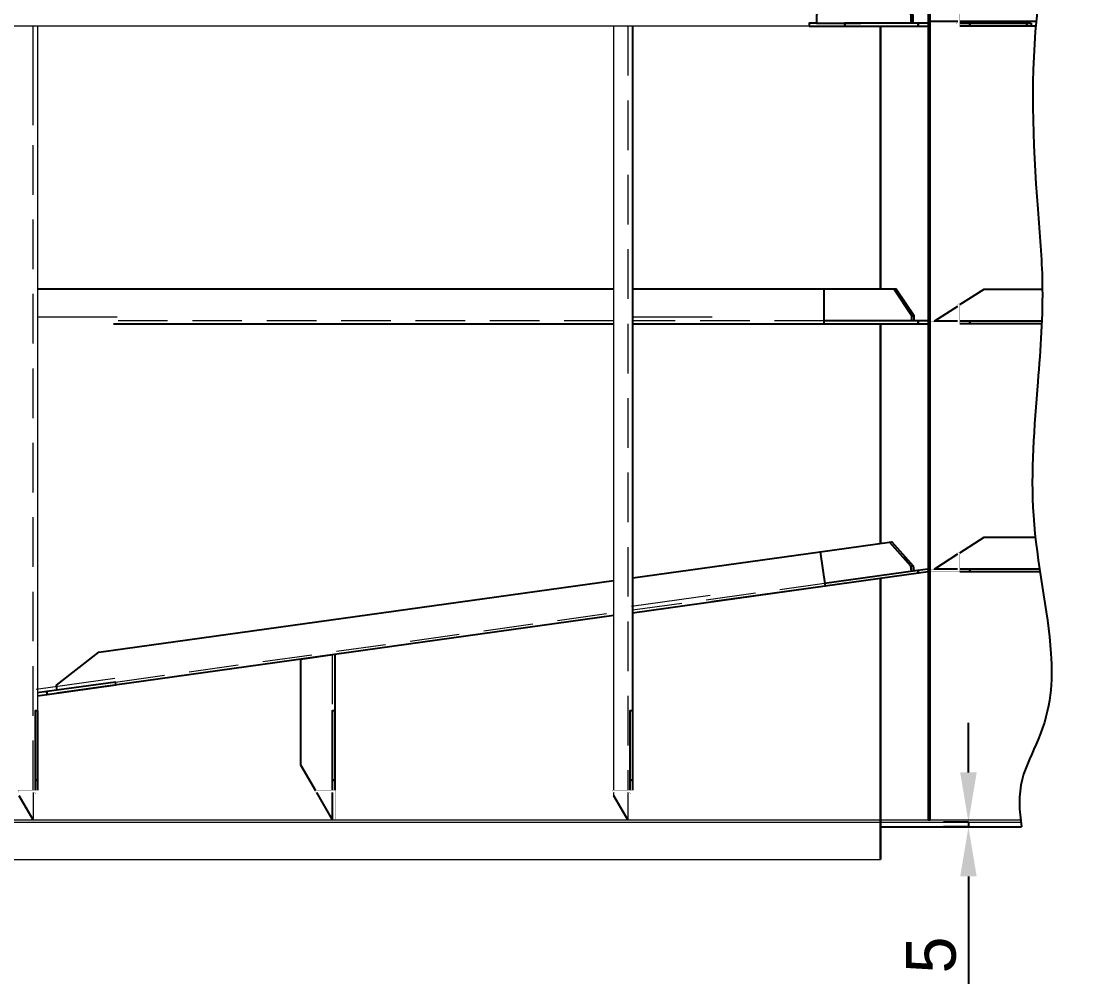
# Model space of a CAD drawing. Header units: millimetres. Extents: x 149544 to 197467, y -3118 to 25363.
# Drawn here: x 160401 to 161461, y 15981 to 16951 of the extents above; entities that cross this region are included whole.
import ezdxf

# ---------------------------------------------------------------- set-up
doc = ezdxf.new("R2010")
doc.units = ezdxf.units.MM
doc.header["$MEASUREMENT"] = 0
for name, pattern in [('K5LT32769', [0]), ('K5LT32791', [0]), ('K5LT32795', [75, 50, -25])]:
    doc.linetypes.add(name, pattern=pattern)
doc.dimstyles.new('PB20', dxfattribs={"dimscale": 20, "dimtxt": 2.5, "dimasz": 2.5, "dimexe": 1.25, "dimexo": 0, "dimtad": 1, "dimdec": 0, "dimtxsty": 'Standard', "dimcen": 2.5, "dimclrd": 7, "dimclre": 7, "dimclrt": 4, "dimadec": 0, "dimazin": 0, "dimtfac": 1, "dimtdec": 0, "dimtmove": 0, "dimatfit": 3, "dimfxl": 1.25, "dimarcsym": 0})

# ---------------------------------------------------------------- blocks, each defined once
blk = doc.blocks.new('*D2390')
at = {"color": 7, "lineweight": -2}
for p, q in [((161356.1, 16193.7), (161356.1, 16243.7)), ((161356.1, 16143.7), (161331.1, 16143.7)), ((161356.1, 16143.7), (161356.1, 16138.9)), ((161356.1, 16138.9), (161331.1, 16138.9)), ((161356.1, 16088.9), (161356.1, 15980.6))]:
    blk.add_line(p, q, dxfattribs=at)
at = {"color": 7}
for points in [[(161347.8, 16193.7), (161364.4, 16193.7), (161356.1, 16143.7)], [(161347.8, 16088.9), (161364.4, 16088.9), (161356.1, 16138.9)]]:
    blk.add_solid(points, dxfattribs=at)
at = {"layer": 'Defpoints', "color": 0}
for p in [(161356.1, 16143.7), (161356.1, 16138.9), (161356.1, 16138.9)]:
    blk.add_point(p, dxfattribs=at)
at = {"color": 4, "insert": (161318.6, 16009.8), "char_height": 50, "attachment_point": 5, "rotation": 90}
blk.add_mtext('5', dxfattribs=at)

msp = doc.modelspace()

# ---------------------------------------------------------------- linework, layer by layer
at = {"color": 0}
for p, q in [((161232.2, 16945.9), (161231.2, 16948.9)), ((161347.5, 16950.9), (161424.4, 16950.9)), ((161419.3, 16948.9), (161419.3, 16945.9)), ((161419.3, 16948.9), (161419.3, 16945.9)), ((161017.5, 16255.9), (161017.5, 16945.9)), ((161267.5, 16945.9), (161267.5, 16680.9)), ((161267.5, 16680.9), (161267.5, 16945.9)), ((161305.5, 16945.9), (161315.5, 16945.9)), ((161419.3, 16945.9), (161414.9, 16945.9)), ((161424, 16945.9), (161419.3, 16945.9)), ((160998.5, 16680.9), (160417.8, 16680.9)), ((161281.1, 16680.9), (161291.8, 16664.7)), ((160493.8, 16645.9), (160998.5, 16645.9)), ((160493.8, 16645.9), (160998.5, 16645.9)), ((161017.5, 16645.9), (161210.5, 16645.9)), ((161267.5, 16645.9), (161267.5, 16424.1)), ((161267.5, 16424.1), (161267.5, 16645.9)), ((161305.5, 16645.9), (161315.5, 16645.9)), ((161322.2, 16648.9), (161345, 16648.9)), ((161298.7, 16396.6), (161298, 16401.6)), ((161322.2, 16398.9), (161345, 16398.9)), ((161267.5, 16388.8), (161267.5, 16105.9)), ((161267.5, 16105.9), (161267.5, 16388.8)), ((161211.6, 16381.5), (161097.4, 16365.6)), ((160998.4, 16351.8), (160437.5, 16273.7)), ((160717.5, 16255.9), (160717.5, 16312.7)), ((160417.8, 16175.9), (160417.8, 16185.9)), ((160717.5, 16175.9), (160717.5, 16185.9)), ((161017.5, 16175.9), (161017.5, 16185.9)), ((160714.5, 16175.9), (160714.5, 16175.9)), ((160714.5, 16173.4), (160714.5, 16145.9)), ((160412.8, 16145.9), (160398.8, 16170.2)), ((161012.5, 16145.9), (160998.5, 16170.2))]:
    msp.add_line(p, q, dxfattribs=at)
at = {"color": 0, "linetype": 'K5LT32769', "lineweight": 18}
for p, q in [((161195.5, 16945.9), (155779.8, 16945.9)), ((160421.5, 16945.9), (160402.5, 16945.9)), ((160412.8, 16845.9), (160412.8, 16945.9)), ((160421.5, 16945.9), (160416.5, 16945.9)), ((160417.8, 16211.9), (160417.8, 16945.9)), ((160998.5, 16175.9), (160998.5, 16945.9)), ((160998.5, 16170.2), (160998.5, 16173.7)), ((155189.7, 16105.9), (161267.5, 16105.9))]:
    msp.add_line(p, q, dxfattribs=at)
at = {"color": 0, "linetype": 'K5LT32795', "lineweight": 18}
for p, q in [((160412.8, 16175.9), (160412.8, 16845.9)), ((160998.5, 16648.9), (160493.8, 16648.9)), ((160495.9, 16284.8), (160998.4, 16354.8))]:
    msp.add_line(p, q, dxfattribs=at)
at = {"color": 0, "linetype": 'K5LT32791', "lineweight": 18}
for p, q in [((160417.8, 16653), (160497.8, 16653)), ((161017.5, 16653), (161097.5, 16653)), ((161016.4, 16361.4), (161095.6, 16372.4)), ((160416.1, 16277.8), (160495.3, 16288.8)), ((155189.7, 16145.9), (161408.7, 16145.9)), ((155189.7, 16143.7), (161409, 16143.7))]:
    msp.add_line(p, q, dxfattribs=at)
at = {"color": 3}
msp.add_lwpolyline([(161317.5, 18645.9), (161315.5, 18645.9), (161315.5, 16145.9), (161317.5, 16145.9), (161317.5, 18645.9)], dxfattribs=at)
at = {"color": 0}
for points in [[(161298.3, 16948.9), (161298.3, 16956.9), (161289.6, 16968.9), (161211.4, 16968.9), (161202.8, 16956.9), (161202.8, 16948.9), (161247.5, 16948.9)], [(161317.5, 16947.9), (161317.5, 16960.9), (161345.5, 16960.9)], [(161202.8, 16948.9), (161195.5, 16948.9), (161195.5, 16945.9)], [(161195.5, 16945.9), (161305.5, 16945.9), (161305.5, 16948.9), (161231.2, 16948.9)], [(161300.4, 16948.9), (161300.4, 16956.9), (161298.3, 16956.9)], [(161315.5, 16948.9), (161305.5, 16948.9), (161305.5, 16945.9)], [(161317.5, 16947.9), (161317.5, 16950.9), (161345.5, 16950.9)], [(161347.5, 16948.9), (161357.5, 16948.9), (161357.5, 16945.9), (161347.5, 16945.9)], [(161357.5, 16945.9), (161357.5, 16948.9), (161414.9, 16948.9), (161414.9, 16945.9), (161357.5, 16945.9)], [(161414.9, 16945.9), (161414.9, 16948.9), (161419.3, 16948.9)], [(161424, 16945.9), (161419.3, 16945.9)], [(161017.5, 16645.9), (161210.5, 16645.9), (161210.5, 16680.9), (161017.5, 16680.9)], [(161298.9, 16648.9), (161298.9, 16653.9), (161281.1, 16680.9), (161210.5, 16680.9)], [(161298.9, 16653.9), (161301.2, 16653.9), (161283.3, 16680.9), (161281.1, 16680.9)], [(161347.5, 16665.2), (161372.1, 16680.9), (161430.6, 16680.9)], [(161322.2, 16647.9), (161322.2, 16648.9), (161345.3, 16663.7)], [(161301.2, 16648.9), (161301.2, 16653.9), (161298.9, 16653.9)], [(161210.5, 16645.9), (161305.5, 16645.9), (161305.5, 16648.9), (161210.5, 16648.9)], [(161315.5, 16648.9), (161305.5, 16648.9), (161305.5, 16645.9)], [(161347.5, 16648.9), (161357.5, 16648.9), (161357.5, 16645.9), (161347.5, 16645.9)], [(161357.5, 16645.9), (161357.5, 16648.9), (161430, 16648.9)], [(161429.9, 16645.9), (161357.5, 16645.9)], [(161347.5, 16415.2), (161372.1, 16430.9), (161423.5, 16430.9)], [(161206.7, 16416.1), (161276.6, 16425.9), (161298, 16401.6), (161298.7, 16396.6)], [(161276.6, 16425.9), (161278.8, 16426.2), (161300.2, 16401.9), (161298, 16401.6), (161290.7, 16409.9)], [(161017.5, 16389.8), (161206.7, 16416.1), (161211.6, 16381.5), (161017.4, 16354.4)], [(161322.2, 16397.9), (161322.2, 16398.9), (161345.5, 16413.9)], [(161211.1, 16384.4), (161305.2, 16397.5), (161305.6, 16394.6), (161211.5, 16381.5)], [(161298, 16401.6), (161300.2, 16401.9), (161300.9, 16396.9)], [(161305.6, 16394.6), (161305.2, 16397.5), (161315.1, 16398.9), (161315.5, 16395.9), (161305.6, 16394.6)], [(161347.5, 16398.9), (161357.5, 16398.9), (161357.5, 16395.9), (161347.5, 16395.9)], [(161357.5, 16395.9), (161357.5, 16398.9), (161427.8, 16398.9)], [(161428.2, 16395.9), (161357.5, 16395.9)], [(160437.1, 16276.7), (160436.4, 16281.6), (160479, 16314.8), (160998.5, 16387.1)], [(160998.4, 16351.8), (160437.5, 16273.7), (160437.5, 16273.7)], [(160717.5, 16312.7), (160682.5, 16307.7), (160682.5, 16201.4), (160697.5, 16175.4)], [(160427, 16272.2), (160496.3, 16281.9), (160495.9, 16284.8), (160426.6, 16275.2), (160427, 16272.2)], [(160417.1, 16270.8), (160427, 16272.2), (160426.6, 16275.2), (160417.1, 16273.9)], [(160417.8, 16255.9), (160414.8, 16255.9), (160414.8, 16185.9), (160417.8, 16185.9), (160417.8, 16255.9)], [(160717.5, 16255.9), (160714.5, 16255.9), (160714.5, 16185.9), (160717.5, 16185.9), (160717.5, 16255.9)], [(161017.5, 16255.9), (161014.5, 16255.9), (161014.5, 16185.9), (161017.5, 16185.9), (161017.5, 16255.9)], [(160417.8, 16185.9), (160414.8, 16185.9), (160414.8, 16175.9)], [(160717.5, 16185.9), (160714.5, 16185.9), (160714.5, 16175.9)], [(161017.5, 16185.9), (161014.5, 16185.9), (161014.5, 16175.9)], [(160698.5, 16173.7), (160714.5, 16145.9)], [(161267.5, 16142.9), (161267.5, 16138.9), (161409.7, 16138.9)]]:
    msp.add_lwpolyline(points, dxfattribs=at)
at = {"color": 0, "linetype": 'K5LT32791', "const_width": 0.18}
for points in [[(161317.5, 16945.9), (161317.5, 16946.9), (161317.9, 16947.6), (161318.6, 16947.9), (161343.1, 16947.9), (161344.2, 16948.2), (161345, 16948.9), (161345.3, 16949.9), (161345.3, 16964.9), (161345.6, 16965.6), (161346.4, 16965.9), (161347.5, 16965.9), (161347.5, 16945.9), (161317.5, 16945.9)], [(161317.5, 16645.9), (161317.5, 16646.9), (161317.9, 16647.6), (161318.6, 16647.9), (161343.1, 16647.9), (161344.2, 16648.2), (161345, 16648.9), (161345.3, 16649.9), (161345.3, 16664.9), (161345.6, 16665.6), (161346.4, 16665.9), (161347.5, 16665.9), (161347.5, 16645.9), (161317.5, 16645.9)], [(161317.5, 16395.9), (161317.5, 16396.9), (161317.9, 16397.6), (161318.6, 16397.9), (161343.1, 16397.9), (161344.2, 16398.2), (161345, 16398.9), (161345.3, 16399.9), (161345.3, 16414.9), (161345.6, 16415.6), (161346.4, 16415.9), (161347.5, 16415.9), (161347.5, 16395.9), (161317.5, 16395.9)], [(160417.8, 16145.9), (160416.8, 16145.9), (160416.1, 16146.3), (160415.8, 16147), (160415.8, 16171.5), (160415.6, 16172.6), (160414.8, 16173.4), (160413.8, 16173.7), (160398.8, 16173.7), (160398.1, 16174), (160397.8, 16174.8), (160397.8, 16175.9), (160417.8, 16175.9), (160417.8, 16145.9)], [(160717.5, 16145.9), (160716.5, 16145.9), (160715.8, 16146.3), (160715.5, 16147), (160715.5, 16171.5), (160715.3, 16172.6), (160714.5, 16173.4), (160713.5, 16173.7), (160698.5, 16173.7), (160697.8, 16174), (160697.5, 16174.8), (160697.5, 16175.9), (160717.5, 16175.9), (160717.5, 16145.9)], [(161017.5, 16145.9), (161016.5, 16145.9), (161015.8, 16146.3), (161015.5, 16147), (161015.5, 16171.5), (161015.3, 16172.6), (161014.5, 16173.4), (161013.5, 16173.7), (160998.5, 16173.7), (160997.8, 16174), (160997.5, 16174.8), (160997.5, 16175.9), (161017.5, 16175.9), (161017.5, 16145.9)]]:
    msp.add_lwpolyline(points, dxfattribs=at)
at = {"color": 0, "linetype": 'K5LT32795', "lineweight": 18}
for points in [[(161017.5, 16945.9), (161012.5, 16945.9), (161012.5, 16175.9)], [(161210.5, 16645.9), (161210.5, 16648.9), (161017.5, 16648.9)], [(161017.4, 16357.5), (161211.1, 16384.4), (161211.6, 16381.5)], [(160717.5, 16255.9), (160717.5, 16312.7), (160714.5, 16312.7), (160714.5, 16255.9)], [(160412.8, 16173.7), (160412.8, 16145.9)], [(161012.5, 16173.7), (161012.5, 16145.9)]]:
    msp.add_lwpolyline(points, dxfattribs=at)
at = {"color": 0}
msp.add_open_spline([(161391.3, 18652.9), (161398.7, 18625.8), (161416.5, 18551.9), (161407.8, 18448.6), (161393.3, 18350.9), (161396.7, 18259.4), (161394.1, 18145.5), (161457.8, 18025.1), (161437.4, 17912.3), (161438.7, 17765.5), (161466, 17625.3), (161377.2, 17476.5), (161414, 17359.9), (161442.5, 17216.2), (161447.6, 17089.5), (161416.7, 16929.3), (161421.9, 16804.6), (161433, 16678.7), (161425.3, 16576.2), (161414.4, 16445.5), (161443.7, 16328.1), (161438.8, 16247), (161405.7, 16185.7), (161407.1, 16155), (161409.7, 16138.9)], degree=3, knots=[31.903327, 31.903327, 31.903327, 31.903327, 115.952577, 259.523117, 337.984891, 411.984891, 534.280639, 674.94069, 801.021022, 866.021022, 1118.66405, 1198.703103, 1364.628538, 1453.273899, 1644.826764, 1737.245647, 1941.745647, 2015.882345, 2115.983544, 2250.558802, 2400.825232, 2496.908529, 2536.607396, 2580.460959, 2580.460959, 2580.460959, 2580.460959], dxfattribs=at)

# ---------------------------------------------------------------- dimensions: what is measured, and where the dimension line sits
dim = msp.add_linear_dim(base=(161356.1, 16138.9), p1=(161356.1, 16143.7), p2=(161356.1, 16138.9), angle=90, dimstyle='PB20', dxfattribs=at)
dim.commit()
dim.dimension.update_dxf_attribs({"geometry": '*D2390', "text_midpoint": (161318.6, 16009.8)})

doc.saveas('drawing.dxf')
